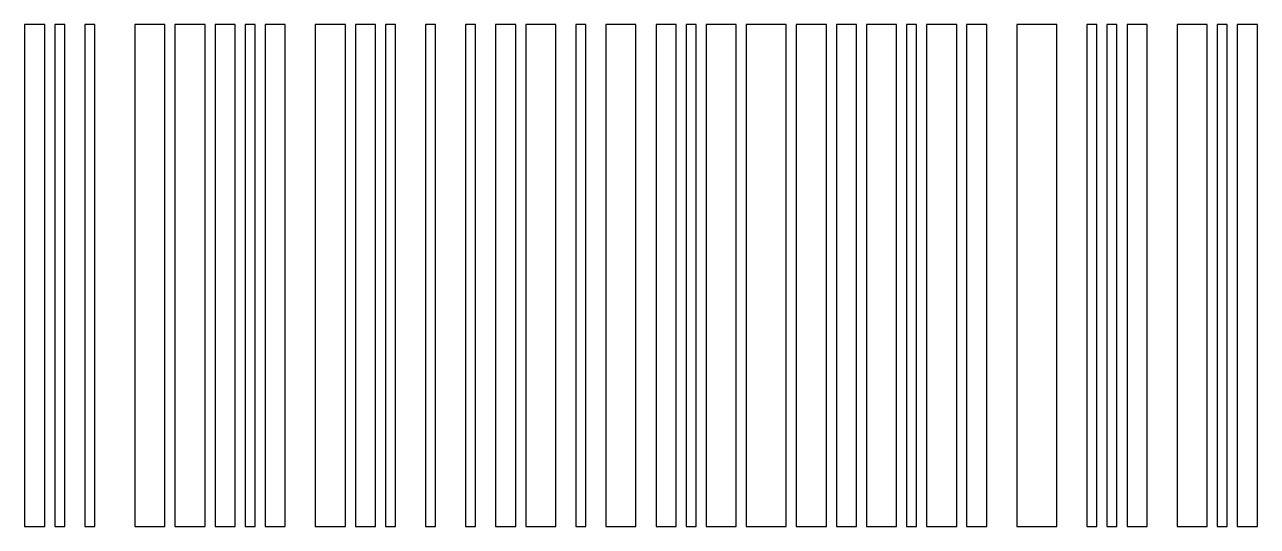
# Model space of a CAD drawing. Header units: metres. Extents: x -8.6 to 8.6, y -3.5 to 3.5.
import ezdxf

# ---------------------------------------------------------------- set-up
doc = ezdxf.new("R2010")
doc.units = ezdxf.units.M

msp = doc.modelspace()

# ---------------------------------------------------------------- linework, layer by layer
for points in [[(-8.601, -3.5), (-8.321, -3.5), (-8.321, 3.5), (-8.601, 3.5)], [(-8.182, -3.5), (-8.042, -3.5), (-8.042, 3.5), (-8.182, 3.5)], [(-7.762, -3.5), (-7.622, -3.5), (-7.622, 3.5), (-7.762, 3.5)], [(-7.063, -3.5), (-6.643, -3.5), (-6.643, 3.5), (-7.063, 3.5)], [(-6.503, -3.5), (-6.083, -3.5), (-6.083, 3.5), (-6.503, 3.5)], [(-5.944, -3.5), (-5.664, -3.5), (-5.664, 3.5), (-5.944, 3.5)], [(-5.524, -3.5), (-5.384, -3.5), (-5.384, 3.5), (-5.524, 3.5)], [(-5.245, -3.5), (-4.965, -3.5), (-4.965, 3.5), (-5.245, 3.5)], [(-4.545, -3.5), (-4.125, -3.5), (-4.125, 3.5), (-4.545, 3.5)], [(-3.986, -3.5), (-3.706, -3.5), (-3.706, 3.5), (-3.986, 3.5)], [(-3.566, -3.5), (-3.426, -3.5), (-3.426, 3.5), (-3.566, 3.5)], [(-3.007, -3.5), (-2.867, -3.5), (-2.867, 3.5), (-3.007, 3.5)], [(-2.448, -3.5), (-2.308, -3.5), (-2.308, 3.5), (-2.448, 3.5)], [(-2.028, -3.5), (-1.748, -3.5), (-1.748, 3.5), (-2.028, 3.5)], [(-1.608, -3.5), (-1.188, -3.5), (-1.188, 3.5), (-1.608, 3.5)], [(-0.909, -3.5), (-0.769, -3.5), (-0.769, 3.5), (-0.909, 3.5)], [(-0.49, -3.5), (-0.07, -3.5), (-0.07, 3.5), (-0.49, 3.5)], [(0.21, -3.5), (0.49, -3.5), (0.49, 3.5), (0.21, 3.5)], [(0.629, -3.5), (0.769, -3.5), (0.769, 3.5), (0.629, 3.5)], [(0.909, -3.5), (1.329, -3.5), (1.329, 3.5), (0.909, 3.5)], [(1.469, -3.5), (2.028, -3.5), (2.028, 3.5), (1.469, 3.5)], [(2.168, -3.5), (2.588, -3.5), (2.588, 3.5), (2.168, 3.5)], [(2.727, -3.5), (3.007, -3.5), (3.007, 3.5), (2.727, 3.5)], [(3.147, -3.5), (3.567, -3.5), (3.567, 3.5), (3.147, 3.5)], [(3.706, -3.5), (3.846, -3.5), (3.846, 3.5), (3.706, 3.5)], [(3.986, -3.5), (4.406, -3.5), (4.406, 3.5), (3.986, 3.5)], [(4.545, -3.5), (4.825, -3.5), (4.825, 3.5), (4.545, 3.5)], [(5.245, -3.5), (5.804, -3.5), (5.804, 3.5), (5.245, 3.5)], [(6.224, -3.5), (6.364, -3.5), (6.364, 3.5), (6.224, 3.5)], [(6.503, -3.5), (6.643, -3.5), (6.643, 3.5), (6.503, 3.5)], [(6.783, -3.5), (7.063, -3.5), (7.063, 3.5), (6.783, 3.5)], [(7.483, -3.5), (7.903, -3.5), (7.903, 3.5), (7.483, 3.5)], [(8.042, -3.5), (8.182, -3.5), (8.182, 3.5), (8.042, 3.5)], [(8.322, -3.5), (8.602, -3.5), (8.602, 3.5), (8.322, 3.5)]]:
    msp.add_lwpolyline(points, close=True)

doc.saveas('drawing.dxf')
